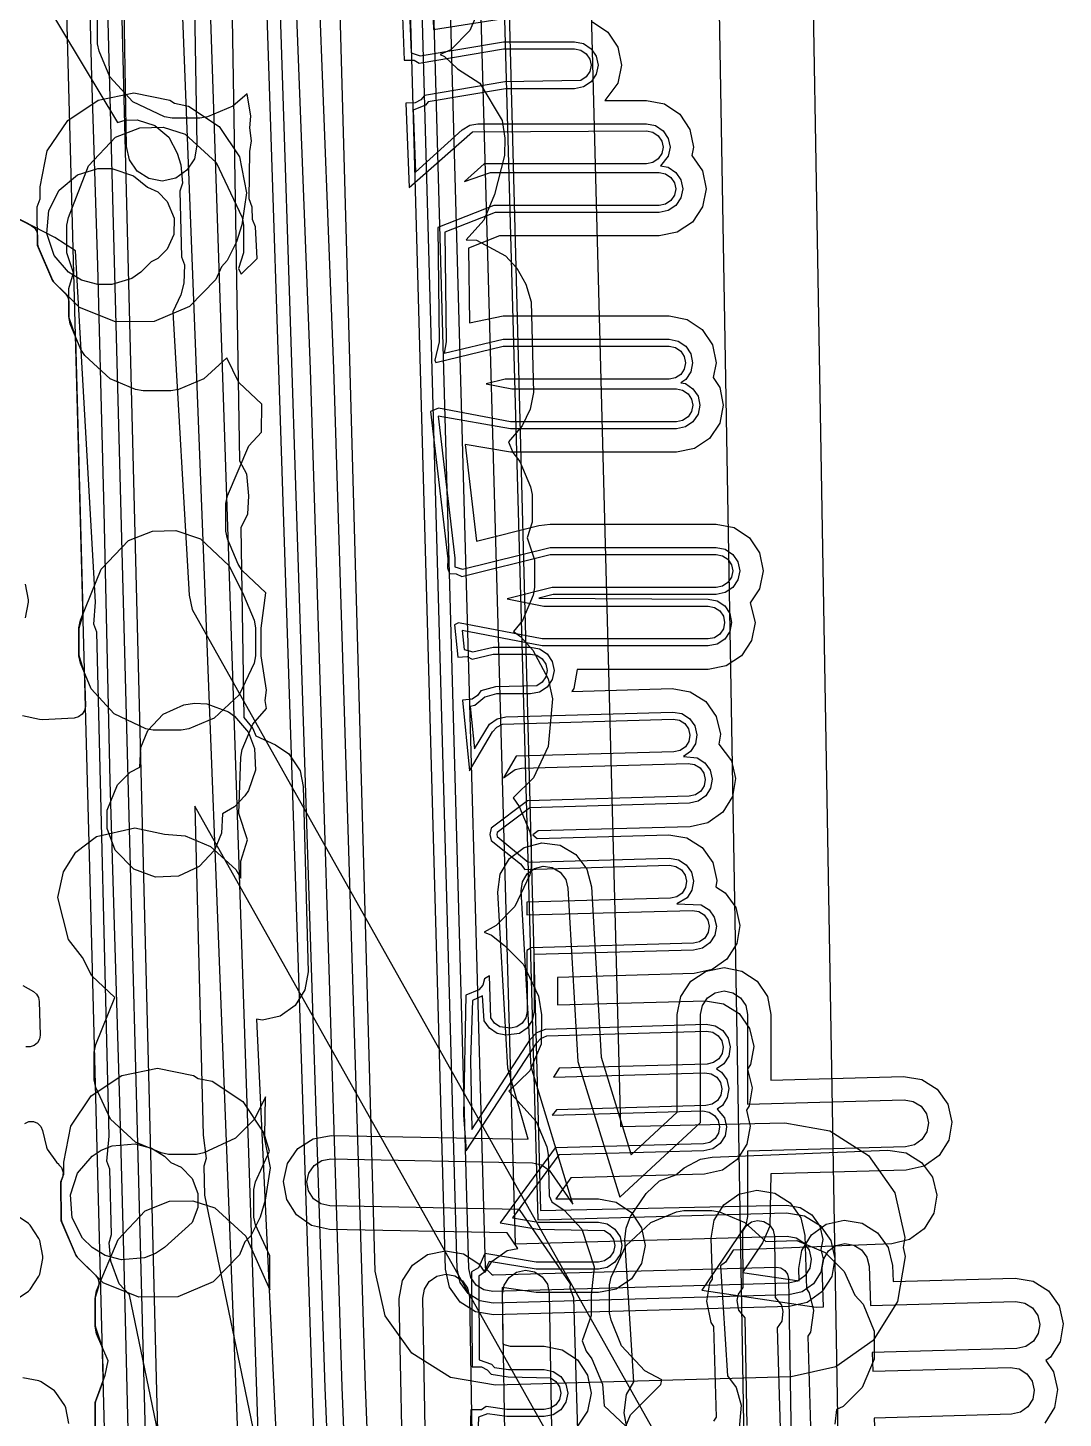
# Model space of a CAD drawing. Header units: metres. Extents: x 17722 to 17999, y 13535 to 15917.
# Drawn here: x 17809.9 to 17854.1, y 15217.8 to 15277.1 of the extents above; entities that cross this region are included whole.
import ezdxf

# ---------------------------------------------------------------- set-up
doc = ezdxf.new("R2010")
doc.units = ezdxf.units.M
for name, color, linetype in [('AI_GREENING_ALLOWED_ZONE', 4, 'Continuous'), ('AI_GREENING_EXCLUSIONS', 1, 'Continuous'), ('AI_GREENING_LAWN', 82, 'Continuous')]:
    doc.layers.add(name, color=color, linetype=linetype)

msp = doc.modelspace()

# ---------------------------------------------------------------- linework, layer by layer
at = {"layer": 'AI_GREENING_ALLOWED_ZONE'}
for points in [[(17809.113, 15269.17), (17810.061, 15268.684), (17810.204, 15268.574), (17810.299, 15268.421), (17810.333, 15268.244), (17810.336, 15267.867), (17810.356, 15267.772), (17810.965, 15266.354), (17811.019, 15266.275), (17811.51, 15265.793), (17811.621, 15265.629), (17811.66, 15265.436), (17811.66, 15264.842), (17811.673, 15264.762), (17811.923, 15264.02), (17811.949, 15263.874), (17812.264, 15252.187), (17812.243, 15252.033), (17812.104, 15251.559), (17812.093, 15251.488), (17812.093, 15250.376), (17812.106, 15250.3), (17812.311, 15249.665), (17812.335, 15249.524), (17812.371, 15248.193), (17812.34, 15248.004), (17812.239, 15247.841), (17812.085, 15247.727), (17811.9, 15247.68), (17810.548, 15247.603), (17810.409, 15247.615), (17809.69, 15247.778)], [(17809.815, 15251.95), (17809.948, 15252.618), (17809.948, 15252.715), (17809.815, 15253.384)], [(17809.699, 15236.284), (17810.156, 15236.02), (17810.286, 15235.911), (17810.373, 15235.766), (17810.406, 15235.6), (17810.443, 15234.168), (17810.415, 15233.989), (17810.325, 15233.832), (17810.185, 15233.717), (17810.013, 15233.66), (17809.832, 15233.667)], [(17809.784, 15230.403), (17809.961, 15230.477), (17810.154, 15230.478), (17810.333, 15230.407), (17810.471, 15230.273), (17810.549, 15230.097), (17810.71, 15229.388), (17810.749, 15229.3), (17811.142, 15228.743), (17811.248, 15228.642), (17811.244, 15228.638), (17811.353, 15228.527), (17811.426, 15228.314), (17811.397, 15228.091), (17811.344, 15227.946), (17811.329, 15227.858), (17811.343, 15226.292), (17811.363, 15226.197), (17811.972, 15224.779), (17812.026, 15224.7), (17812.802, 15223.938), (17812.905, 15223.792), (17812.95, 15223.618), (17812.931, 15223.44), (17812.795, 15222.977), (17812.785, 15222.907), (17812.785, 15221.797), (17812.798, 15221.715), (17813.065, 15220.951), (17813.092, 15220.8), (17813.126, 15219.522), (17813.097, 15219.341), (17812.809, 15218.539), (17812.794, 15218.455), (17812.794, 15217.354)], [(17809.377, 15222.872), (17809.944, 15223.251), (17810.013, 15223.319), (17810.391, 15223.886), (17810.428, 15223.975), (17810.561, 15224.644), (17810.561, 15224.741), (17810.428, 15225.409), (17810.391, 15225.499), (17810.013, 15226.066), (17809.944, 15226.134), (17809.377, 15226.513)], [(17811.665, 15217.611), (17811.532, 15218.28), (17811.495, 15218.369), (17811.116, 15218.936), (17811.048, 15219.005), (17810.481, 15219.384), (17810.392, 15219.421), (17809.699, 15219.558)]]:
    msp.add_lwpolyline(points, dxfattribs=at)
at = {"layer": 'AI_GREENING_EXCLUSIONS'}
for points in [[(17814.381, 15209.706), (17814.021, 15224.38), (17813.838, 15231.313), (17813.423, 15244.984), (17813.174, 15256.499), (17812.898, 15266.979), (17812.65, 15275.016), (17811.669, 15313.578)], [(17833.538, 15293.384), (17835.197, 15230.264), (17842.212, 15230.421), (17844.134, 15230.083), (17845.78, 15229.036), (17846.9, 15227.438), (17847.323, 15225.534), (17847.249, 15225.113), (17847.337, 15224.728), (17847.009, 15222.805), (17845.971, 15221.153), (17844.38, 15220.025), (17842.478, 15219.591), (17829.869, 15219.24), (17827.945, 15219.567), (17826.294, 15220.605), (17825.165, 15222.196), (17824.731, 15224.099), (17822.652, 15298.731)], [(17829.705, 15296.927), (17831.673, 15226.293), (17842.283, 15226.588), (17843.052, 15226.457), (17843.713, 15226.042), (17844.164, 15225.405), (17844.338, 15224.645), (17844.207, 15223.875), (17843.791, 15223.215), (17843.155, 15222.763), (17842.394, 15222.59), (17829.785, 15222.239), (17829.016, 15222.369), (17828.355, 15222.785), (17827.904, 15223.421), (17827.73, 15224.182), (17825.651, 15298.814)], [(17829.947, 15296.806), (17831.79, 15226.687), (17842.291, 15226.922), (17842.867, 15226.82), (17843.361, 15226.506), (17843.697, 15226.027), (17843.824, 15225.455), (17843.748, 15225.025), (17843.838, 15224.631), (17843.74, 15224.054), (17843.428, 15223.558), (17842.951, 15223.22), (17842.38, 15223.09), (17829.771, 15222.738), (17829.194, 15222.836), (17828.699, 15223.148), (17828.36, 15223.625), (17828.23, 15224.196), (17826.151, 15298.828)], [(17828.678, 15297.898), (17830.701, 15225.265), (17842.31, 15225.589), (17842.695, 15225.523), (17843.025, 15225.315), (17843.251, 15224.997), (17843.338, 15224.617), (17843.272, 15224.232), (17843.065, 15223.902), (17842.747, 15223.676), (17842.366, 15223.589), (17829.757, 15223.238), (17829.372, 15223.304), (17829.042, 15223.511), (17828.816, 15223.829), (17828.73, 15224.21), (17826.651, 15298.842)], [(17840.715, 15202.784), (17839.063, 15298.423)], [(17843.063, 15298.501), (17845.054, 15183.374)], [(17802.081, 15292.412), (17813.742, 15273.069), (17814.063, 15273.161), (17814.584, 15273.175), (17815.33, 15272.944), (17815.93, 15272.446), (17816.294, 15271.755), (17816.441, 15271.26), (17816.513, 15270.483), (17816.405, 15270.135), (17816.475, 15267.342), (17816.6, 15267.002), (17816.568, 15266.222), (17816.447, 15265.718), (17816.103, 15264.995), (17816.794, 15252.925), (17816.922, 15252.308), (17840.511, 15210.358)], [(17802.081, 15292.412), (17813.742, 15273.069), (17814.063, 15273.161), (17814.584, 15273.175), (17815.33, 15272.944), (17815.93, 15272.446), (17816.294, 15271.755), (17816.441, 15271.26), (17816.513, 15270.483), (17816.405, 15270.135), (17816.475, 15267.342), (17816.6, 15267.002), (17816.568, 15266.222), (17816.447, 15265.718), (17816.103, 15264.995), (17816.794, 15252.925), (17816.922, 15252.308), (17840.511, 15210.358)], [(17813.381, 15209.757), (17812.571, 15240.772), (17811.433, 15283.031)], [(17821.057, 15190.309), (17814.25, 15223.095), (17813.818, 15223.563), (17813.456, 15224.534), (17813.383, 15225.311), (17813.49, 15225.66), (17813.416, 15228.457), (17813.291, 15228.797), (17813.39, 15229.856), (17812.861, 15251.345), (17812.736, 15251.685), (17812.805, 15252.617), (17811.948, 15267.593), (17811.072, 15268.166), (17805.648, 15270.945), (17804.685, 15271.307), (17804.431, 15271.569), (17803.031, 15272.33), (17788.906, 15279.905)], [(17821.057, 15190.309), (17814.25, 15223.095), (17813.818, 15223.563), (17813.456, 15224.534), (17813.383, 15225.311), (17813.49, 15225.66), (17813.416, 15228.457), (17813.291, 15228.797), (17813.39, 15229.856), (17812.861, 15251.345), (17812.736, 15251.685), (17812.805, 15252.617), (17811.948, 15267.593), (17811.072, 15268.166), (17805.648, 15270.945), (17804.685, 15271.307), (17804.431, 15271.569), (17803.031, 15272.33), (17788.906, 15279.905)], [(17817.013, 15278.871), (17817.127, 15272.098), (17817.023, 15271.522), (17816.706, 15271.03), (17816.225, 15270.696), (17815.653, 15270.572), (17815.077, 15270.677), (17814.585, 15270.994), (17814.252, 15271.475), (17814.128, 15272.047), (17814.001, 15279.565)], [(17825.818, 15279.805), (17825.975, 15275.73), (17826.397, 15275.727), (17826.607, 15275.602), (17830.207, 15276.207), (17833.242, 15276.207), (17833.509, 15276.154), (17833.737, 15276.002), (17833.888, 15275.775), (17833.942, 15275.507), (17833.888, 15275.239), (17833.737, 15275.012), (17833.509, 15274.861), (17830.267, 15274.807), (17826.843, 15274.222), (17826.687, 15274.033), (17826.446, 15273.905), (17826.046, 15273.892), (17826.184, 15270.294), (17828.879, 15272.669), (17836.314, 15272.71), (17836.582, 15272.657), (17836.809, 15272.505), (17836.961, 15272.278), (17837.014, 15272.01), (17836.961, 15271.742), (17836.809, 15271.515), (17836.582, 15271.364), (17836.314, 15271.31), (17829.385, 15271.31), (17828.546, 15270.548), (17829.655, 15270.935), (17836.854, 15270.935), (17837.122, 15270.882), (17837.349, 15270.73), (17837.501, 15270.503), (17837.554, 15270.235), (17837.501, 15269.967), (17837.349, 15269.74), (17837.122, 15269.589), (17836.854, 15269.535), (17829.789, 15269.535), (17827.409, 15268.59), (17827.464, 15263.716), (17827.282, 15262.936), (17827.325, 15262.838), (17830.195, 15263.527), (17837.274, 15263.527), (17837.542, 15263.473), (17837.769, 15263.322), (17837.921, 15263.094), (17837.974, 15262.827), (17837.921, 15262.559), (17837.769, 15262.332), (17837.542, 15262.18), (17837.274, 15262.127), (17830.28, 15262.127), (17829.465, 15261.925), (17830.57, 15261.713), (17837.583, 15261.713), (17837.85, 15261.66), (17838.078, 15261.508), (17838.229, 15261.281), (17838.283, 15261.013), (17838.229, 15260.745), (17838.078, 15260.518), (17837.85, 15260.366), (17837.583, 15260.313), (17830.503, 15260.313), (17827.439, 15260.888), (17827.092, 15260.751), (17827.836, 15254.467), (17827.825, 15254.088), (17827.901, 15253.837), (17828.189, 15253.832), (17828.435, 15253.719), (17832.2, 15254.652), (17839.286, 15254.652), (17839.554, 15254.598), (17839.781, 15254.447), (17839.932, 15254.219), (17839.986, 15253.952), (17839.932, 15253.684), (17839.781, 15253.457), (17839.554, 15253.305), (17839.286, 15253.252), (17832.287, 15253.252), (17830.357, 15252.762), (17831.922, 15252.452), (17838.939, 15252.452), (17839.206, 15252.399), (17839.434, 15252.247), (17839.585, 15252.02), (17839.639, 15251.752), (17839.585, 15251.484), (17839.434, 15251.257), (17839.206, 15251.105), (17838.939, 15251.052), (17831.853, 15251.052), (17828.289, 15251.744), (17828.123, 15251.658), (17828.265, 15250.272), (17828.655, 15250.298), (17828.875, 15250.193), (17829.77, 15250.408), (17831.364, 15250.408), (17831.632, 15250.355), (17831.859, 15250.203), (17832.011, 15249.976), (17832.064, 15249.708), (17832.011, 15249.44), (17831.859, 15249.213), (17831.632, 15249.061), (17829.862, 15249.008), (17829.239, 15248.841), (17829.101, 15248.639), (17828.873, 15248.489), (17828.452, 15248.439), (17828.76, 15245.427), (17829.736, 15247.092), (17829.917, 15247.297), (17830.163, 15247.416), (17837.441, 15247.637), (17837.71, 15247.591), (17837.942, 15247.445), (17838.1, 15247.223), (17838.16, 15246.956), (17838.115, 15246.687), (17837.969, 15246.456), (17837.746, 15246.298), (17837.48, 15246.237), (17830.748, 15246.05), (17830.214, 15245.139), (17830.704, 15245.487), (17830.97, 15245.547), (17838.091, 15245.746), (17838.36, 15245.7), (17838.591, 15245.555), (17838.749, 15245.332), (17838.81, 15245.066), (17838.764, 15244.796), (17838.619, 15244.565), (17838.396, 15244.407), (17838.13, 15244.346), (17831.233, 15244.154), (17829.685, 15242.984), (17829.618, 15242.72), (17829.678, 15242.454), (17830.928, 15241.46), (17831.111, 15241.231), (17837.294, 15241.403), (17837.563, 15241.357), (17837.794, 15241.212), (17837.952, 15240.989), (17838.013, 15240.723), (17837.967, 15240.453), (17837.822, 15240.222), (17837.599, 15240.064), (17837.333, 15240.003), (17831.196, 15239.833), (17831.198, 15239.286), (17838.268, 15239.483), (17838.537, 15239.437), (17838.768, 15239.291), (17838.926, 15239.069), (17838.987, 15238.802), (17838.941, 15238.533), (17838.796, 15238.302), (17838.573, 15238.144), (17838.307, 15238.083), (17831.389, 15237.89), (17831.203, 15237.766), (17831.211, 15235.165), (17831.159, 15234.897), (17831.008, 15234.669), (17830.781, 15234.517), (17830.513, 15234.463), (17830.045, 15234.518), (17829.818, 15234.669), (17829.665, 15234.895), (17829.606, 15236.694), (17829.404, 15236.558), (17829.324, 15236.3), (17829.149, 15236.089), (17828.596, 15235.87), (17828.507, 15230.759), (17828.622, 15229.23), (17831.613, 15233.826), (17831.804, 15234.021), (17832.055, 15234.129), (17838.86, 15234.33), (17839.13, 15234.284), (17839.361, 15234.139), (17839.519, 15233.916), (17839.58, 15233.65), (17839.534, 15233.38), (17839.389, 15233.149), (17839.166, 15232.991), (17838.899, 15232.93), (17832.586, 15232.755), (17832.341, 15232.377), (17838.801, 15232.557), (17839.071, 15232.511), (17839.302, 15232.366), (17839.46, 15232.143), (17839.521, 15231.877), (17839.475, 15231.608), (17839.329, 15231.377), (17839.107, 15231.219), (17838.84, 15231.158), (17832.475, 15230.981), (17832.285, 15230.753), (17838.707, 15230.932), (17838.976, 15230.886), (17839.207, 15230.741), (17839.365, 15230.518), (17839.426, 15230.252), (17839.38, 15229.983), (17839.235, 15229.751), (17839.012, 15229.593), (17838.745, 15229.533), (17832.414, 15229.356), (17830.067, 15226.161), (17831.667, 15225.889), (17834.521, 15225.836), (17834.748, 15225.684), (17834.899, 15225.457), (17834.953, 15225.189), (17834.899, 15224.921), (17834.748, 15224.694), (17834.521, 15224.542), (17834.253, 15224.489), (17831.608, 15224.489), (17829.412, 15224.852), (17829.141, 15224.239), (17828.846, 15224.068), (17828.871, 15220.022), (17829.271, 15220.018), (17829.516, 15219.896), (17829.675, 15219.711), (17830.404, 15219.604), (17832.215, 15219.55), (17832.442, 15219.399), (17832.594, 15219.172), (17832.647, 15218.904), (17832.594, 15218.636), (17832.442, 15218.409), (17832.215, 15218.257), (17831.947, 15218.204), (17830.353, 15218.204), (17829.471, 15218.326), (17829.265, 15218.196), (17828.819, 15218.189), (17828.651, 15212.604)], [(17826.129, 15279.538), (17826.263, 15276.045), (17826.657, 15275.914), (17830.207, 15276.507), (17833.242, 15276.507), (17833.624, 15276.431), (17833.949, 15276.214), (17834.165, 15275.89), (17834.242, 15275.507), (17834.165, 15275.125), (17833.949, 15274.8), (17833.624, 15274.583), (17833.242, 15274.507), (17830.292, 15274.507), (17826.994, 15273.943), (17826.877, 15273.801), (17826.357, 15273.601), (17826.459, 15270.949), (17828.443, 15272.751), (17828.777, 15272.951), (17829.115, 15273.01), (17836.314, 15273.01), (17836.697, 15272.934), (17837.021, 15272.717), (17837.238, 15272.393), (17837.314, 15272.01), (17837.238, 15271.628), (17836.905, 15271.225), (17837.237, 15271.159), (17837.561, 15270.942), (17837.778, 15270.618), (17837.854, 15270.235), (17837.778, 15269.853), (17837.561, 15269.528), (17837.237, 15269.311), (17836.854, 15269.235), (17829.846, 15269.235), (17827.711, 15268.387), (17827.764, 15263.719), (17827.672, 15263.233), (17830.195, 15263.827), (17837.274, 15263.827), (17837.657, 15263.75), (17837.981, 15263.534), (17838.198, 15263.209), (17838.274, 15262.827), (17838.198, 15262.444), (17837.981, 15262.119), (17837.767, 15261.976), (17837.965, 15261.937), (17838.29, 15261.72), (17838.506, 15261.396), (17838.583, 15261.013), (17838.506, 15260.63), (17838.29, 15260.306), (17837.965, 15260.089), (17837.583, 15260.013), (17830.503, 15260.013), (17827.418, 15260.544), (17828.135, 15254.498), (17828.125, 15254.129), (17828.455, 15254.034), (17832.2, 15254.952), (17839.286, 15254.952), (17839.668, 15254.875), (17839.993, 15254.659), (17840.21, 15254.334), (17840.286, 15253.952), (17840.21, 15253.569), (17839.993, 15253.244), (17839.668, 15253.028), (17839.286, 15252.952), (17832.325, 15252.952), (17831.719, 15252.798), (17838.939, 15252.752), (17839.321, 15252.676), (17839.646, 15252.459), (17839.862, 15252.135), (17839.939, 15251.752), (17839.862, 15251.369), (17839.646, 15251.045), (17839.321, 15250.828), (17838.939, 15250.752), (17831.853, 15250.752), (17828.451, 15251.407), (17828.533, 15250.6), (17828.896, 15250.509), (17829.77, 15250.708), (17831.364, 15250.708), (17831.747, 15250.632), (17832.071, 15250.415), (17832.288, 15250.091), (17832.364, 15249.708), (17832.288, 15249.325), (17832.071, 15249.001), (17831.747, 15248.784), (17831.364, 15248.708), (17829.902, 15248.708), (17829.416, 15248.577), (17828.985, 15248.211), (17828.781, 15248.172), (17828.965, 15246.37), (17829.613, 15247.426), (17829.932, 15247.651), (17830.312, 15247.738), (17837.433, 15247.936), (17837.817, 15247.871), (17838.148, 15247.663), (17838.374, 15247.345), (17838.46, 15246.965), (17838.395, 15246.58), (17838.187, 15246.25), (17837.892, 15246.04), (17838.467, 15245.98), (17838.797, 15245.773), (17839.023, 15245.454), (17839.11, 15245.074), (17839.044, 15244.689), (17838.837, 15244.359), (17838.518, 15244.133), (17838.138, 15244.046), (17831.337, 15243.857), (17829.943, 15242.803), (17829.921, 15242.716), (17829.941, 15242.628), (17831.255, 15241.535), (17837.285, 15241.703), (17837.67, 15241.637), (17838, 15241.43), (17838.226, 15241.111), (17838.313, 15240.731), (17838.247, 15240.346), (17838.04, 15240.016), (17837.607, 15239.764), (17838.644, 15239.717), (17838.974, 15239.509), (17839.2, 15239.191), (17839.287, 15238.811), (17839.222, 15238.426), (17839.014, 15238.096), (17838.696, 15237.87), (17838.315, 15237.783), (17831.503, 15237.594), (17831.511, 15235.166), (17831.436, 15234.783), (17831.221, 15234.458), (17830.897, 15234.24), (17830.314, 15234.165), (17829.931, 15234.24), (17829.606, 15234.456), (17829.389, 15234.78), (17829.309, 15235.841), (17828.892, 15235.645), (17828.798, 15233.108), (17828.855, 15230.139), (17831.362, 15233.99), (17831.635, 15234.269), (17831.993, 15234.422), (17838.852, 15234.63), (17839.237, 15234.564), (17839.567, 15234.357), (17839.793, 15234.038), (17839.88, 15233.658), (17839.814, 15233.273), (17839.606, 15232.943), (17839.292, 15232.72), (17839.508, 15232.584), (17839.734, 15232.266), (17839.821, 15231.885), (17839.755, 15231.501), (17839.547, 15231.17), (17839.326, 15231.014), (17839.639, 15230.641), (17839.726, 15230.26), (17839.66, 15229.876), (17839.453, 15229.545), (17839.134, 15229.32), (17838.754, 15229.233), (17832.569, 15229.061), (17830.597, 15226.375), (17831.693, 15226.189), (17834.253, 15226.189), (17834.635, 15226.113), (17834.96, 15225.896), (17835.177, 15225.571), (17835.253, 15225.189), (17835.177, 15224.806), (17834.96, 15224.482), (17834.635, 15224.265), (17834.253, 15224.189), (17831.608, 15224.189), (17829.597, 15224.517), (17829.357, 15224.03), (17829.149, 15223.886), (17829.175, 15220.32), (17829.7, 15220.133), (17829.821, 15219.993), (17830.426, 15219.904), (17831.947, 15219.904), (17832.33, 15219.828), (17832.654, 15219.611), (17832.871, 15219.286), (17832.947, 15218.904), (17832.871, 15218.521), (17832.654, 15218.197), (17832.33, 15217.98), (17831.947, 15217.904), (17830.353, 15217.904), (17829.529, 15218.015), (17829.139, 15217.875), (17828.957, 15212.77)], [(17821.315, 15279.097), (17821.96, 15262.552), (17823.305, 15219.157), (17823.789, 15207.048)], [(17822.315, 15279.133), (17822.96, 15262.582), (17824.304, 15219.192), (17824.748, 15208.082)], [(17827.16, 15278.74), (17827.226, 15277.026), (17830.207, 15277.507)], [(17812.794, 15217.311), (17812.794, 15218.498), (17813.216, 15219.672), (17813.349, 15220.281), (17812.85, 15221.433), (17812.785, 15221.755), (17812.785, 15222.943), (17812.85, 15223.265), (17813.765, 15225.45), (17814.925, 15226.672), (17815.955, 15227.079), (17816.949, 15227.106), (17817.898, 15226.806), (17819.223, 15225.595), (17820.242, 15223.302), (17820.245, 15224.752), (17819.627, 15226.079), (17819.562, 15226.402), (17819.562, 15227.589), (17819.627, 15227.911), (17820.23, 15229.217), (17820.028, 15229.866), (17820.051, 15231.528), (17819.589, 15230.585), (17818.778, 15229.775), (17817.432, 15229.144), (17817.109, 15229.079), (17815.922, 15229.079), (17815.599, 15229.144), (17814.516, 15229.597), (17813.442, 15230.585), (17812.812, 15231.932), (17812.746, 15232.254), (17812.746, 15233.442), (17812.812, 15233.764), (17813.624, 15235.768), (17812.642, 15236.694), (17812.249, 15237.474), (17811.65, 15238.243), (17811.199, 15240.036), (17811.434, 15241.118), (17811.965, 15241.959), (17812.842, 15242.635), (17814.485, 15243.007), (17815.752, 15242.726), (17816.631, 15242.661), (17817.715, 15242.208), (17818.788, 15241.22), (17819.01, 15240.852), (17819.01, 15241.576), (17819.291, 15242.49), (17818.911, 15243.611), (17819.002, 15246.017), (17819.067, 15246.34), (17819.521, 15247.423), (17820.099, 15248.087), (17820.043, 15248.426), (17820.095, 15248.874), (17819.877, 15250.33), (17819.877, 15251.518), (17820.076, 15253.024), (17819.063, 15253.972), (17818.885, 15254.235), (17818.432, 15255.318), (17818.367, 15255.641), (17818.367, 15256.828), (17818.432, 15257.151), (17819.34, 15259.288), (17819.89, 15259.867), (17819.899, 15261.06), (17818.924, 15261.981), (17818.413, 15263.042), (17817.429, 15262.144), (17816.345, 15261.691), (17816.023, 15261.626), (17814.835, 15261.626), (17814.513, 15261.691), (17813.43, 15262.144), (17812.356, 15263.132), (17812.178, 15263.395), (17811.725, 15264.479), (17811.66, 15264.801), (17811.66, 15265.988), (17811.869, 15266.654), (17811.581, 15267.51), (17811.581, 15268.697), (17811.646, 15269.02), (17812.5, 15271.214), (17813.66, 15272.436), (17814.69, 15272.843), (17815.684, 15272.87), (17816.633, 15272.57), (17817.958, 15271.359), (17819.054, 15269.02), (17819.119, 15268.697), (17819.119, 15267.51), (17818.91, 15266.844), (17819.014, 15266.596), (17819.693, 15267.276), (17819.63, 15268.623), (17819.502, 15268.93), (17819.488, 15269.459), (17819.358, 15269.821), (17819.387, 15271.832), (17819.457, 15272.28), (17819.39, 15272.84), (17819.43, 15273.34), (17819.274, 15274.294), (17818.663, 15273.77), (17817.58, 15273.316), (17817.257, 15273.251), (17816.07, 15273.251), (17815.747, 15273.316), (17814.401, 15273.947), (17813.413, 15275.021), (17812.96, 15276.104), (17812.895, 15276.427), (17812.895, 15277.614)], [(17829.275, 15278.134), (17828.777, 15276.984), (17827.966, 15276.173), (17827.501, 15275.962), (17827.69, 15275.882), (17828.251, 15275.351), (17829.205, 15274.747), (17830.154, 15273.16), (17830.27, 15272.399), (17830.244, 15271.663), (17829.824, 15269.994), (17829.371, 15268.911), (17828.61, 15268.064), (17829.049, 15268.05), (17830.286, 15267.388), (17830.774, 15266.861), (17831.164, 15266.18), (17831.382, 15265.42), (17831.492, 15261.553), (17831.34, 15260.85), (17831.006, 15260.14), (17830.42, 15259.451), (17830.61, 15259.001), (17830.906, 15258.62), (17831.359, 15257.536), (17831.424, 15257.214), (17831.424, 15256.027), (17831.214, 15255.359), (17831.533, 15254.429), (17831.533, 15253.242), (17831.468, 15252.92), (17831.015, 15251.836), (17830.628, 15251.363), (17830.926, 15251.159), (17831.46, 15250.578), (17832.113, 15249.347), (17832.296, 15248.503), (17832.114, 15246.472), (17831.483, 15245.125), (17830.626, 15244.283), (17830.875, 15243.906), (17831.329, 15242.823), (17831.394, 15242.5), (17831.394, 15241.313), (17831.329, 15240.99), (17830.698, 15239.644), (17829.888, 15238.833), (17829.389, 15238.557), (17829.693, 15238.43), (17830.254, 15237.981), (17831.064, 15237.171), (17831.695, 15235.824), (17831.833, 15235.033), (17831.819, 15233.775), (17831.327, 15232.635), (17830.433, 15231.775), (17831.599, 15230.486), (17832.053, 15229.402), (17832.118, 15229.08), (17832.159, 15227.31), (17832.266, 15227.055), (17832.797, 15226.696), (17833.554, 15225.887), (17834.081, 15224.287), (17833.945, 15223.073), (17833.945, 15222.218), (17833.562, 15221.137), (17833.74, 15220.695), (17833.982, 15220.367), (17834.435, 15219.284), (17834.501, 15218.367), (17835.422, 15217.495), (17835.62, 15217.979), (17836.912, 15219.271), (17836.968, 15219.475), (17836.236, 15219.849), (17835.248, 15220.923), (17834.794, 15222.006), (17834.729, 15222.329), (17834.729, 15223.516), (17834.794, 15223.839), (17835.425, 15225.185), (17836.499, 15226.173), (17837.582, 15226.627), (17837.905, 15226.692), (17839.092, 15226.692), (17839.415, 15226.627), (17840.498, 15226.173), (17841.393, 15225.364), (17842.72, 15225.407), (17843.931, 15224.901), (17844.741, 15224.091), (17845.187, 15223.074), (17845.547, 15222.696), (17846.014, 15221.542), (17846.014, 15220.355), (17845.508, 15219.144), (17844.698, 15218.334), (17844.413, 15218.2), (17844.348, 15217.575)], [(17818.64, 15277.495), (17818.95, 15258.646), (17819.252, 15258.091), (17819.337, 15257.156), (17819.286, 15256.378), (17818.997, 15255.792), (17819.13, 15247.697), (17819.509, 15247.24), (17819.64, 15246.928), (17820.481, 15246.538), (17821.044, 15246.162), (17821.534, 15245.427), (17821.666, 15244.763), (17821.871, 15236.859), (17821.738, 15236.09), (17821.322, 15235.43), (17820.684, 15234.979), (17819.923, 15234.807), (17819.674, 15234.85), (17820.551, 15216.034)], [(17834.007, 15277.355), (17834.656, 15276.921), (17835.089, 15276.273), (17835.242, 15275.507), (17835.089, 15274.742), (17834.532, 15274.01), (17836.314, 15274.01), (17837.079, 15273.858), (17837.728, 15273.424), (17838.162, 15272.776), (17838.314, 15272.01), (17838.245, 15271.665), (17838.702, 15271.001), (17838.854, 15270.235), (17838.702, 15269.47), (17838.268, 15268.821), (17837.619, 15268.387), (17836.854, 15268.235), (17830.038, 15268.235), (17828.719, 15267.711), (17828.755, 15264.531), (17830.195, 15264.827), (17837.274, 15264.827), (17838.039, 15264.674), (17838.688, 15264.241), (17839.122, 15263.592), (17839.274, 15262.827), (17839.149, 15262.199), (17839.43, 15261.778), (17839.583, 15261.013), (17839.43, 15260.248), (17838.997, 15259.599), (17838.348, 15259.165), (17837.583, 15259.013), (17830.503, 15259.013), (17828.567, 15259.348), (17829.057, 15255.218), (17831.708, 15255.89), (17832.2, 15255.952), (17839.286, 15255.952), (17840.051, 15255.799), (17840.7, 15255.366), (17841.133, 15254.717), (17841.286, 15253.952), (17841.133, 15253.186), (17840.736, 15252.592), (17840.939, 15251.752), (17840.786, 15250.987), (17840.353, 15250.338), (17839.704, 15249.904), (17838.939, 15249.752), (17833.356, 15249.752), (17833.212, 15248.943), (17833.128, 15248.817), (17837.405, 15248.936), (17838.174, 15248.805), (17838.835, 15248.39), (17839.286, 15247.753), (17839.46, 15246.992), (17839.386, 15246.561), (17839.936, 15245.863), (17840.109, 15245.102), (17839.979, 15244.332), (17839.563, 15243.672), (17838.927, 15243.22), (17838.166, 15243.047), (17831.685, 15242.866), (17831.461, 15242.697), (17831.65, 15242.546), (17837.257, 15242.702), (17838.027, 15242.572), (17838.687, 15242.156), (17839.139, 15241.52), (17839.312, 15240.759), (17839.266, 15240.485), (17839.662, 15240.236), (17840.113, 15239.599), (17840.287, 15238.839), (17840.156, 15238.069), (17839.74, 15237.409), (17839.104, 15236.957), (17838.343, 15236.784), (17832.506, 15236.621), (17832.51, 15235.453), (17838.824, 15235.629), (17839.594, 15235.498), (17840.254, 15235.083), (17840.706, 15234.447), (17840.879, 15233.686), (17840.748, 15232.916), (17840.62, 15232.712), (17840.82, 15231.913), (17840.689, 15231.144), (17840.572, 15230.958), (17840.725, 15230.288), (17840.594, 15229.519), (17840.179, 15228.858), (17839.543, 15228.407), (17838.782, 15228.233), (17833.086, 15228.075), (17832.435, 15227.189), (17834.253, 15227.189), (17835.018, 15227.037), (17835.667, 15226.603), (17836.1, 15225.954), (17836.253, 15225.189), (17836.1, 15224.423), (17835.667, 15223.775), (17835.018, 15223.341), (17834.253, 15223.189), (17831.608, 15223.189), (17830.155, 15223.407), (17830.185, 15220.987), (17830.499, 15220.904), (17831.947, 15220.904), (17832.712, 15220.752), (17833.361, 15220.318), (17833.795, 15219.669), (17833.947, 15218.904), (17833.795, 15218.138), (17833.361, 15217.49)], [(17837.199, 15208.087), (17817.045, 15243.928), (17817.39, 15229.893), (17817.523, 15228.904), (17817.423, 15228.582), (17817.453, 15227.342), (17824.96, 15191.185)], [(17837.199, 15208.087), (17817.045, 15243.928), (17817.39, 15229.893), (17817.523, 15228.904), (17817.423, 15228.582), (17817.453, 15227.342), (17824.96, 15191.185)], [(17825.939, 15214.008), (17825.761, 15222.94), (17825.901, 15223.707), (17826.323, 15224.363), (17826.964, 15224.808), (17827.727, 15224.973), (17828.495, 15224.834), (17829.151, 15224.411), (17829.407, 15224.041), (17829.724, 15224.533), (17830.365, 15224.978), (17830.817, 15225.075), (17830.362, 15225.739), (17822.784, 15225.885), (17822.021, 15226.052), (17821.381, 15226.498), (17820.96, 15227.155), (17820.822, 15227.923), (17820.989, 15228.685), (17821.435, 15229.326), (17822.092, 15229.747), (17822.861, 15229.884), (17831.264, 15229.722), (17830.392, 15232.749), (17829.962, 15240.254), (17830.071, 15241.027), (17830.467, 15241.7), (17831.09, 15242.169), (17831.845, 15242.365), (17832.618, 15242.257), (17833.29, 15241.861), (17833.76, 15241.238), (17833.956, 15240.483), (17834.371, 15233.221), (17835.653, 15229.067), (17837.614, 15230.881), (17837.614, 15235.046), (17837.767, 15235.812), (17838.2, 15236.461), (17838.849, 15236.894), (17839.614, 15237.046), (17840.38, 15236.894), (17841.028, 15236.461), (17841.462, 15235.812), (17841.614, 15235.046), (17841.614, 15232.245), (17847.276, 15232.403), (17848.045, 15232.272), (17848.706, 15231.857), (17849.157, 15231.22), (17849.331, 15230.459), (17849.2, 15229.69), (17848.785, 15229.029), (17848.148, 15228.578), (17847.387, 15228.404), (17841.614, 15228.244), (17841.57, 15226.022), (17841.262, 15225.305), (17840.399, 15224.05), (17842.821, 15223.688), (17842.803, 15224.212), (17842.929, 15224.982), (17843.339, 15225.646), (17843.973, 15226.101), (17844.733, 15226.28), (17845.503, 15226.154), (17846.166, 15225.743), (17846.622, 15225.11), (17846.8, 15224.35), (17846.824, 15223.662), (17852.028, 15223.807), (17852.797, 15223.676), (17853.458, 15223.26), (17853.909, 15222.624), (17854.083, 15221.863), (17853.952, 15221.094), (17853.536, 15220.433), (17853.337, 15220.291), (17853.673, 15219.817), (17853.846, 15219.057), (17853.715, 15218.287), (17853.3, 15217.627)], [(17833.449, 15214.942), (17833.204, 15222.948), (17833.046, 15223.384), (17833.066, 15223.568), (17830.895, 15226.729), (17822.803, 15226.885), (17822.422, 15226.968), (17822.101, 15227.191), (17821.891, 15227.52), (17821.822, 15227.904), (17821.906, 15228.285), (17822.129, 15228.605), (17822.457, 15228.815), (17822.841, 15228.884), (17831.448, 15228.719), (17831.829, 15228.635), (17832.149, 15228.412), (17833.164, 15226.959), (17831.39, 15232.807), (17830.961, 15240.311), (17831.015, 15240.698), (17831.213, 15241.034), (17831.524, 15241.269), (17831.902, 15241.367), (17832.289, 15241.313), (17832.625, 15241.115), (17832.86, 15240.803), (17832.958, 15240.425), (17833.38, 15233.042), (17835.165, 15227.254), (17838.614, 15230.444), (17838.614, 15235.046), (17838.69, 15235.429), (17838.907, 15235.753), (17839.232, 15235.97), (17839.614, 15236.046), (17839.997, 15235.97), (17840.321, 15235.753), (17840.538, 15235.429), (17840.614, 15235.046), (17840.614, 15231.217), (17847.304, 15231.403), (17847.688, 15231.338), (17848.019, 15231.13), (17848.244, 15230.812), (17848.331, 15230.431), (17848.266, 15230.047), (17848.058, 15229.716), (17847.74, 15229.491), (17847.359, 15229.404), (17840.614, 15229.216), (17840.614, 15226.438), (17840.538, 15226.056), (17838.668, 15223.298), (17843.539, 15222.57), (17843.86, 15222.579), (17843.802, 15224.246), (17843.865, 15224.632), (17844.071, 15224.963), (17844.387, 15225.191), (17844.767, 15225.28), (17845.152, 15225.217), (17845.484, 15225.012), (17845.712, 15224.695), (17845.801, 15224.315), (17845.859, 15222.634), (17852.055, 15222.807), (17852.44, 15222.742), (17852.77, 15222.534), (17852.996, 15222.216), (17853.083, 15221.835), (17853.017, 15221.451), (17852.81, 15221.12), (17852.492, 15220.895), (17852.111, 15220.808), (17845.928, 15220.636), (17845.956, 15219.837), (17851.819, 15220), (17852.204, 15219.935), (17852.534, 15219.727), (17852.76, 15219.409), (17852.847, 15219.029), (17852.781, 15218.644), (17852.574, 15218.314), (17852.255, 15218.088), (17851.875, 15218.001), (17846.025, 15217.838), (17846.06, 15216.803)], [(17835.559, 15216.967), (17835.351, 15218.069), (17835.454, 15218.842), (17835.769, 15219.384), (17835.384, 15225.45), (17835.433, 15225.933), (17835.622, 15226.439), (17836.29, 15227.409), (17836.856, 15227.946), (17837.558, 15228.215), (17837.918, 15228.509), (17838.607, 15228.875), (17839.102, 15228.958), (17846.607, 15229.261), (17847.378, 15229.14), (17848.044, 15228.733), (17848.503, 15228.102), (17848.686, 15227.343), (17848.565, 15226.572), (17848.158, 15225.907), (17847.527, 15225.447), (17846.768, 15225.264), (17840.007, 15224.992), (17839.683, 15224.483), (17839.462, 15224.328), (17839.761, 15219.634), (17840.138, 15219.14), (17840.339, 15218.386), (17840.244, 15217.244)], [(17839.183, 15217.711), (17839.291, 15217.883), (17839.178, 15221.744), (17839.06, 15221.91), (17838.882, 15222.82), (17839.011, 15223.59), (17839.119, 15223.762), (17839.068, 15225.502), (17839.198, 15226.272), (17839.613, 15226.933), (17840.249, 15227.385), (17841.009, 15227.56), (17841.779, 15227.43), (17842.44, 15227.015), (17842.892, 15226.379), (17843.067, 15225.619), (17843.133, 15223.348), (17843.251, 15223.183), (17843.425, 15222.422), (17843.3, 15221.503), (17843.192, 15221.331), (17843.305, 15217.47)], [(17840.602, 15217.522), (17840.519, 15222.111), (17840.247, 15222.442), (17840.181, 15222.858), (17840.227, 15223.127), (17840.43, 15223.401), (17840.413, 15225.809), (17840.558, 15226.041), (17840.781, 15226.199), (17841.047, 15226.26), (17841.317, 15226.215), (17841.548, 15226.07), (17841.706, 15225.847), (17841.767, 15225.581), (17841.792, 15222.981), (17842.065, 15222.651), (17842.126, 15222.385), (17842.085, 15221.965), (17841.881, 15221.692), (17842.006, 15217.397)], [(17826.923, 15214.187), (17826.761, 15222.956), (17826.831, 15223.34), (17827.042, 15223.668), (17827.363, 15223.891), (17827.744, 15223.973), (17828.128, 15223.904), (17828.456, 15223.692), (17828.678, 15223.372), (17828.761, 15222.99), (17828.902, 15214.669)], [(17830.29, 15215.568), (17830.162, 15223.126), (17830.232, 15223.51), (17830.443, 15223.838), (17830.764, 15224.06), (17831.145, 15224.143), (17831.529, 15224.073), (17831.857, 15223.862), (17832.079, 15223.541), (17832.162, 15223.16), (17832.288, 15215.718)]]:
    msp.add_lwpolyline(points, dxfattribs=at)
for points in [[(17814.445, 15274.328), (17815.976, 15274.024), (17816.175, 15273.89), (17816.778, 15273.771), (17818.075, 15272.903), (17818.943, 15271.606), (17819.247, 15270.075), (17819.04, 15268.704), (17818.814, 15267.979), (17818.421, 15267.189), (17818.172, 15266.922), (17817.943, 15266.373), (17816.82, 15265.229), (17815.311, 15264.582), (17813.65, 15264.566), (17812.128, 15265.186), (17810.984, 15266.309), (17810.337, 15267.818), (17810.321, 15269.479), (17810.445, 15269.815), (17810.445, 15270.328), (17810.749, 15271.859), (17811.617, 15273.156), (17812.914, 15274.024), (17814.445, 15274.328)], [(17815.863, 15267.672), (17815.457, 15267.266), (17815.178, 15267.129), (17814.744, 15266.682), (17814.36, 15266.425), (17813.496, 15266.163), (17812.902, 15266.163), (17812.213, 15266.341), (17811.653, 15266.682), (17811.034, 15267.405), (17810.728, 15268.336), (17810.807, 15269.319), (17811.248, 15270.179), (17812.038, 15270.841), (17812.902, 15271.104), (17813.496, 15271.104), (17814.427, 15270.798), (17815.016, 15270.312), (17815.457, 15270.108), (17815.863, 15269.702), (17816.162, 15268.984), (17816.143, 15268.293), (17815.863, 15267.672)], [(17818.509, 15254.168), (17819.113, 15252.93), (17819.566, 15251.847), (17819.632, 15251.524), (17819.632, 15250.337), (17819.566, 15250.015), (17818.936, 15248.668), (17817.862, 15247.68), (17816.779, 15247.227), (17816.456, 15247.162), (17815.269, 15247.162), (17814.946, 15247.227), (17813.6, 15247.858), (17812.612, 15248.931), (17812.159, 15250.015), (17812.093, 15250.337), (17812.093, 15251.524), (17812.159, 15251.847), (17813.051, 15254.023), (17814.211, 15255.245), (17815.241, 15255.652), (17816.235, 15255.679), (17817.285, 15255.327), (17818.509, 15254.168)], [(17815.041, 15247.143), (17815.688, 15247.842), (17816.57, 15248.251), (17817.022, 15248.319), (17817.556, 15248.29), (17818.473, 15247.949), (17818.735, 15247.763), (17819.327, 15247.063), (17819.592, 15246.378), (17819.626, 15245.463), (17819.327, 15244.597), (17819.172, 15244.358), (17818.735, 15243.897), (17818.216, 15243.604), (17818.177, 15242.773), (17817.875, 15242.05), (17817.228, 15241.351), (17816.346, 15240.942), (17815.36, 15240.903), (17814.443, 15241.244), (17813.637, 15242.05), (17813.296, 15242.967), (17813.296, 15243.759), (17813.744, 15244.835), (17814.284, 15245.375), (17814.698, 15245.589), (17814.739, 15246.42), (17815.041, 15247.143)], [(17815.452, 15232.753), (17816.983, 15232.449), (17817.182, 15232.315), (17817.785, 15232.196), (17819.082, 15231.328), (17819.95, 15230.031), (17820.254, 15228.5), (17820.047, 15227.129), (17819.821, 15226.404), (17819.428, 15225.614), (17819.179, 15225.347), (17818.95, 15224.798), (17817.827, 15223.654), (17816.318, 15223.007), (17814.657, 15222.991), (17813.135, 15223.611), (17811.991, 15224.734), (17811.344, 15226.243), (17811.328, 15227.904), (17811.452, 15228.24), (17811.452, 15228.753), (17811.756, 15230.284), (17812.624, 15231.581), (17813.921, 15232.449), (17815.452, 15232.753)], [(17816.923, 15226.176), (17815.751, 15225.107), (17815.367, 15224.85), (17814.892, 15224.666), (17813.909, 15224.588), (17813.22, 15224.766), (17812.66, 15225.107), (17812.255, 15225.513), (17811.814, 15226.372), (17811.735, 15227.355), (17812.041, 15228.286), (17812.66, 15229.009), (17813.045, 15229.266), (17813.52, 15229.45), (17814.503, 15229.529), (17815.191, 15229.35), (17815.751, 15229.009), (17816.023, 15228.737), (17816.464, 15228.533), (17816.923, 15228.048), (17817.169, 15227.409), (17817.169, 15226.815), (17816.923, 15226.176)]]:
    msp.add_lwpolyline(points, close=True, dxfattribs=at)
at = {"layer": 'AI_GREENING_LAWN'}
for points in [[(17818.714, 15319.968), (17822.204, 15214.158)], [(17823.121, 15206.813), (17822.606, 15219.129), (17822.605, 15219.134), (17822.605, 15219.134), (17819.31, 15320.113)], [(17812.298, 15316.607), (17815.167, 15208.026)], [(17816.413, 15280.136), (17819.249, 15207.313), (17819.215, 15207.11), (17819.101, 15206.938), (17818.928, 15206.827), (17818.725, 15206.794), (17818.526, 15206.846), (17818.208, 15207.006), (17818.117, 15207.064), (17817.36, 15207.676), (17817.293, 15207.741), (17816.659, 15208.489), (17816.606, 15208.566), (17816.121, 15209.425), (17816.082, 15209.513), (17815.766, 15210.463), (17815.744, 15210.559), (17815.611, 15211.624), (17815.607, 15211.674), (17812.982, 15315.174)], [(17820.104, 15206.664), (17816.594, 15310.97)], [(17827.356, 15298.865), (17829.428, 15224.279), (17829.438, 15224.233), (17829.465, 15224.196), (17829.702, 15223.972), (17829.741, 15223.947), (17829.787, 15223.939), (17841.85, 15224.276), (17842.043, 15224.242), (17842.209, 15224.137), (17842.322, 15223.976), (17842.364, 15223.784), (17842.501, 15215.075)]]:
    msp.add_lwpolyline(points, dxfattribs=at)

doc.saveas('drawing.dxf')
